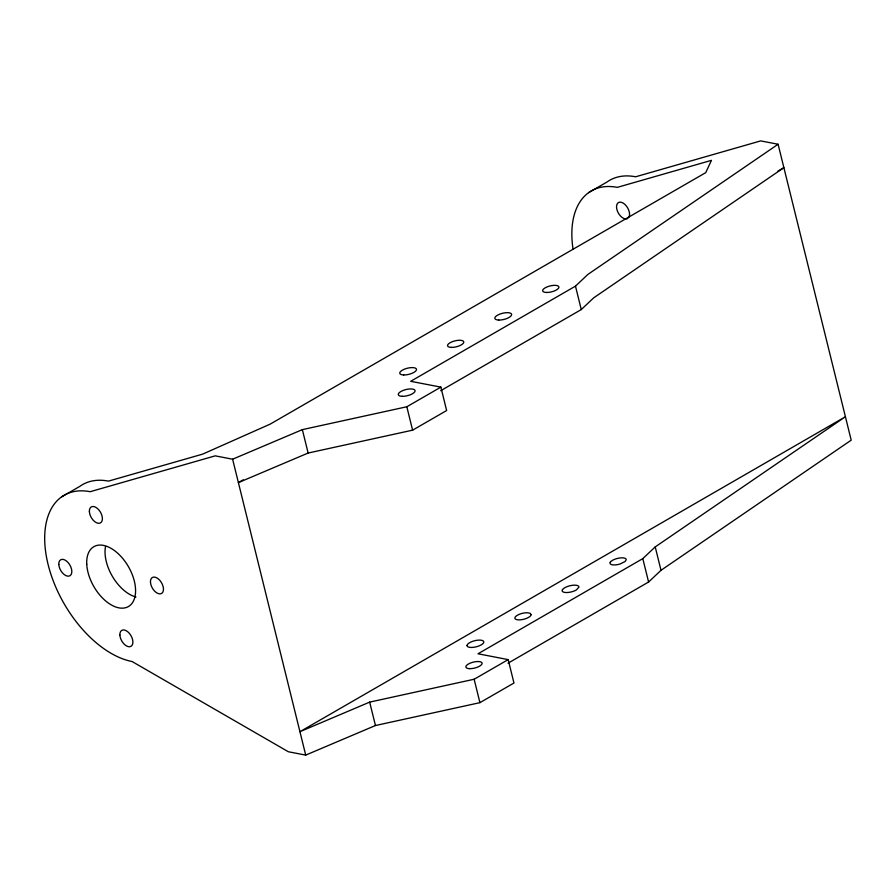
<?xml version="1.0" encoding="UTF-8"?>
<svg xmlns="http://www.w3.org/2000/svg" width="896" height="896" viewBox="0 0 896 896"><rect width="100%" height="100%" fill="white"/><g stroke="black" fill="none" stroke-linecap="round" stroke-linejoin="round"><path stroke-width="1.34" d="M243.242 479.819L238.392 482.619L308.134 453.04L412.597 430.17L446.634 410.536L440.866 387.128L410.682 381.304L575.478 286.138L587.899 274.422L778.098 144.256L851.2 440.16L661.002 570.304L648.592 582.019L508.021 663.197M440.698 390.712L581.269 309.568L593.69 297.842L783.877 167.675L777.818 171.181M508.178 659.613L478.005 653.778L642.802 558.622L655.222 546.907L845.41 416.741L299.936 731.696L369.667 702.117L474.152 679.246L508.178 659.613L513.957 683.021L479.92 702.654L375.458 725.525L305.715 755.104L288.322 751.744L132.115 661.539A93.979 54.264 60 0 1 48.082 564.446A93.979 54.264 60 0 1 90.16 491.702L215.219 455.851L232.613 459.211L302.355 429.632L406.829 406.762L440.866 387.128M61.443 496.989L79.766 486.405A93.979 54.264 60 0 1 108.483 481.118L202.619 454.138L270.2 424.11L705.723 172.648L711.446 160.35L617.322 187.365A93.979 54.264 60 0 0 573.048 249.122M588.605 192.651L606.928 182.067A93.979 54.264 60 0 1 635.645 176.781L760.704 140.896L778.098 144.256M467.018 645.456L467.253 646.262A8.624 3.158 -13.9 0 0 475.205 647.046A8.624 3.158 -13.9 0 0 483.493 642.981L483.829 642.051A8.624 3.158 -13.9 0 0 475.653 640.494A8.624 3.158 -13.9 0 0 467.029 645.467M655.222 546.907L661.002 570.304M575.478 286.138L581.269 309.568M642.802 558.622L648.592 582.019M406.829 406.762L412.597 430.17M474.152 679.246L479.92 702.654M302.355 429.632L308.134 453.04M369.667 702.117L375.458 725.525M232.613 459.211L305.715 755.104M627.928 218.366A9.218 5.32 60 0 1 617.064 210.101A9.218 5.32 60 0 1 623.235 203.146A9.218 5.32 60 0 1 628.88 217.291M135.957 596.994A34.563 19.947 60 0 1 105.526 546.549M531.115 614.645L530.79 615.552A8.344 3.046 -13.9 0 1 522.771 619.483A8.344 3.046 -13.9 0 1 515.077 618.722L514.853 617.938A8.344 3.046 -13.9 0 1 527.24 612.741L530.141 613.278L531.115 614.645M562.475 589.635L562.128 590.554A8.635 3.158 -13.9 0 0 567.123 592.536A8.635 3.158 -13.9 0 0 576.341 589.971L578.962 587.138A8.635 3.158 -13.9 0 0 571.872 585.368A8.635 3.158 -13.9 0 0 562.475 589.646M610.31 562.139L609.974 563.035A8.344 3.046 -13.9 0 0 620.01 564.021L625.05 561.546L626.237 559.731A8.344 3.046 -13.9 0 0 619.382 558.029A8.344 3.046 -13.9 0 0 610.31 562.15M469.739 668.674A8.344 3.046 -13.9 0 0 482.126 663.454A8.344 3.046 -13.9 0 0 470.109 663.174A8.344 3.046 -13.9 0 0 469.739 668.674M402.27 396.323A8.635 3.158 -13.9 0 0 415.094 390.925A8.635 3.158 -13.9 0 0 402.662 390.634A8.635 3.158 -13.9 0 0 402.27 396.323M89.376 511.594A9.218 5.32 60 0 0 99.478 523.253A9.218 5.32 60 0 0 98.806 509.858A9.218 5.32 60 0 0 89.376 511.594M498.826 320.062A8.635 3.158 -13.9 0 0 511.65 314.664A8.635 3.158 -13.9 0 0 499.206 314.373A8.635 3.158 -13.9 0 0 498.826 320.062M451.416 347.402A8.344 3.046 -13.9 0 0 463.803 342.182A8.344 3.046 -13.9 0 0 451.786 341.902A8.344 3.046 -13.9 0 0 451.416 347.402M546.538 292.477A8.344 3.046 -13.9 0 0 558.925 287.258A8.344 3.046 -13.9 0 0 546.907 286.978A8.344 3.046 -13.9 0 0 546.538 292.477M403.715 374.976A8.624 3.158 -13.9 0 0 416.517 369.589A8.624 3.158 -13.9 0 0 404.096 369.298A8.624 3.158 -13.9 0 0 403.715 374.976M150.461 582.165A9.218 5.32 60 0 0 160.552 593.824A9.218 5.32 60 0 0 159.88 580.429A9.218 5.32 60 0 0 150.461 582.165M58.8 564.458A9.218 5.32 60 0 0 68.891 576.128A9.218 5.32 60 0 0 68.23 562.722A9.218 5.32 60 0 0 58.8 564.458M86.744 564.211A34.563 19.947 60 0 0 124.589 607.947A34.563 19.947 60 0 0 122.08 557.704A34.563 19.947 60 0 0 86.744 564.211M119.874 635.029A9.218 5.32 60 0 0 129.976 646.699A9.218 5.32 60 0 0 129.304 633.293A9.218 5.32 60 0 0 119.874 635.029"/></g></svg>
